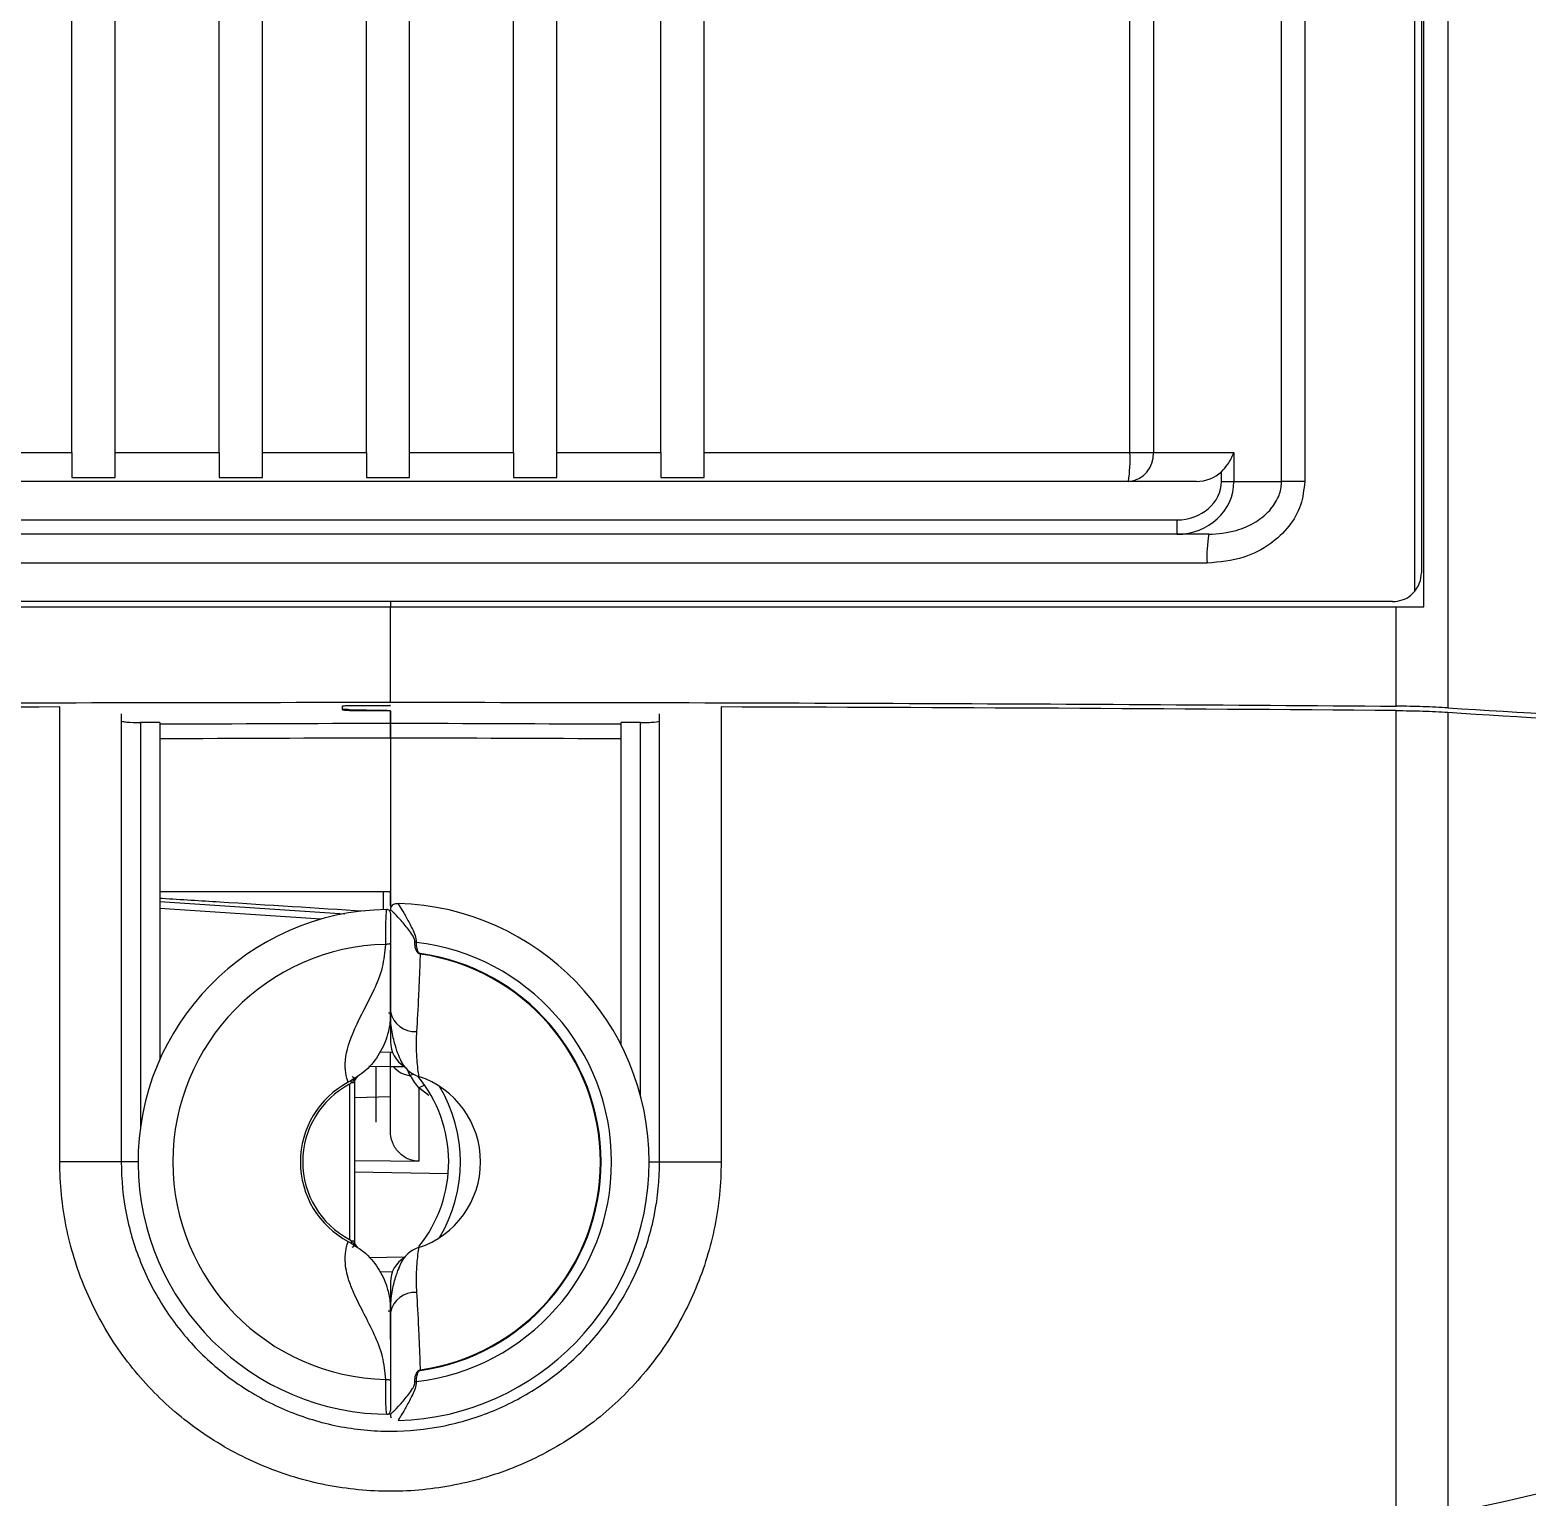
# Model space of a CAD drawing. Extents: x 14.8 to 109.8, y 1.6 to 86.6.
# Drawn here: x 48.258 to 51.373, y 4.648 to 7.7 of the extents above; entities that cross this region are included whole.
import ezdxf

# ---------------------------------------------------------------- set-up
doc = ezdxf.new("R2010")
doc.units = 0
doc.header["$MEASUREMENT"] = 0
doc.layers.add('OBJECT', color=7, linetype='CONTINUOUS')

msp = doc.modelspace()

# ---------------------------------------------------------------- linework, layer by layer
at = {"layer": 'OBJECT'}
for p, q in [((50.5467, 6.8207), (50.5467, 12.4807)), ((50.5956, 12.4807), (50.5956, 6.8207)), ((50.8622, 6.7607), (50.8622, 12.4807)), ((50.9104, 12.4807), (50.9104, 6.7607)), ((48.3458, 6.8207), (48.3458, 12.0363)), ((48.4358, 6.8207), (48.4358, 12.0361)), ((48.6521, 6.8207), (48.6521, 12.0358)), ((48.7421, 6.8207), (48.7421, 12.0357)), ((48.9583, 6.8207), (48.9583, 12.0356)), ((49.0483, 6.8207), (49.0483, 12.0356)), ((49.2646, 6.8207), (49.2646, 12.0357)), ((49.3546, 6.8207), (49.3546, 12.0358)), ((49.5708, 6.8207), (49.5708, 12.0361)), ((49.6608, 6.8207), (49.6608, 12.0363)), ((51.1398, 6.5327), (51.1398, 8.5492)), ((51.1583, 6.5001), (51.1583, 8.4471)), ((51.1531, 8.436), (51.1531, 6.5707)), ((51.2082, 8.4291), (51.2082, 6.2897)), ((47.46, 6.8207), (48.3458, 6.8207)), ((48.4358, 6.8207), (48.6521, 6.8207)), ((48.7421, 6.8207), (48.9583, 6.8207)), ((49.0483, 6.8207), (49.2646, 6.8207)), ((49.3546, 6.8207), (49.5708, 6.8207)), ((49.6608, 6.8207), (50.5467, 6.8207)), ((50.5467, 6.8207), (50.5956, 6.8207)), ((50.5956, 6.8207), (50.7631, 6.8207)), ((50.7631, 6.8207), (50.7631, 6.7607)), ((50.5437, 6.7607), (47.463, 6.7607)), ((48.3458, 6.7687), (48.4358, 6.7687)), ((48.6521, 6.7687), (48.7421, 6.7687)), ((48.9583, 6.7687), (49.0483, 6.7687)), ((49.2646, 6.7687), (49.3546, 6.7687)), ((49.5708, 6.7687), (49.6608, 6.7687)), ((50.6851, 6.7607), (50.5437, 6.7607)), ((50.7371, 6.7607), (50.7371, 6.781)), ((50.7371, 6.7607), (50.7631, 6.7607)), ((50.7631, 6.7607), (50.8622, 6.7607)), ((50.9104, 6.7607), (50.8622, 6.7607)), ((47.362, 6.6807), (50.6447, 6.6807)), ((50.6447, 6.6807), (50.6447, 6.6507)), ((50.6447, 6.6507), (47.362, 6.6507)), ((50.7108, 6.6507), (50.6447, 6.6507)), ((50.7074, 6.5907), (47.2992, 6.5907)), ((51.0932, 6.5107), (46.9041, 6.5107)), ((49.0083, 6.5107), (49.0083, 6.5001)), ((46.916, 6.5001), (49.0083, 6.5001)), ((49.0083, 6.3013), (49.0083, 6.5001)), ((49.0083, 6.5001), (51.1006, 6.5001)), ((51.1006, 6.2932), (51.1006, 6.5001)), ((51.1006, 6.5001), (51.1583, 6.5001)), ((48.9083, 6.2855), (48.9083, 6.2931)), ((48.9231, 6.2947), (49.0083, 6.2949)), ((48.9355, 6.2947), (48.9936, 6.2938)), ((48.9936, 6.2938), (48.9936, 6.2948)), ((48.3205, 5.3451), (48.3205, 6.2916)), ((48.4483, 6.2775), (48.4483, 5.3451)), ((48.9231, 6.2866), (48.9936, 6.2852)), ((48.9231, 6.2866), (48.9231, 6.2839)), ((48.9231, 6.2839), (49.0083, 6.2837)), ((49.0083, 6.2837), (49.0083, 6.2578)), ((49.0083, 6.2578), (49.0083, 6.2834)), ((49.5683, 5.3451), (49.5683, 6.2775)), ((49.6962, 6.2916), (49.6962, 5.3451)), ((51.1006, 4.6139), (51.1006, 6.2841)), ((51.2082, 6.2805), (51.2082, 4.6139)), ((48.5283, 6.259), (48.4883, 6.259)), ((48.4883, 6.259), (48.4883, 5.4176)), ((48.5283, 6.259), (48.5283, 5.5579)), ((49.4883, 5.5883), (49.4883, 6.259)), ((49.5283, 6.259), (49.4883, 6.259)), ((49.5283, 5.4834), (49.5283, 6.259)), ((49.0083, 6.2279), (49.0083, 5.8765)), ((49.0083, 6.2279), (49.0083, 5.9076)), ((48.5283, 5.9076), (49.0083, 5.9076)), ((48.5283, 5.8872), (48.9132, 5.8616)), ((48.9936, 5.8701), (48.9936, 5.9076)), ((49.0083, 5.8776), (49.0083, 5.9076)), ((48.8633, 5.8499), (48.5283, 5.8721)), ((49.004, 5.6557), (49.0083, 5.6556)), ((49.0083, 5.6576), (49.0083, 5.5955)), ((48.9637, 5.5445), (49.0083, 5.5437)), ((48.9783, 5.4277), (48.9783, 5.5442)), ((48.9866, 5.5741), (49.0086, 5.5737)), ((49.0083, 5.5438), (49.0086, 5.5737)), ((49.0086, 5.5737), (49.0124, 5.5737)), ((49.0083, 5.5437), (49.0376, 5.5437)), ((49.0083, 5.4098), (49.0083, 5.5437)), ((49.0497, 5.5246), (49.0417, 5.5409)), ((48.922, 5.5116), (48.9206, 5.5109)), ((48.924, 5.5072), (48.9235, 5.5068)), ((48.9235, 5.1837), (48.9235, 5.5068)), ((48.9333, 5.51), (48.9275, 5.51)), ((48.9333, 5.51), (48.9333, 5.1805)), ((49.0673, 5.4992), (49.0673, 5.3466)), ((49.0884, 5.4836), (49.0673, 5.4992)), ((48.9333, 5.4792), (49.0083, 5.4812)), ((48.4483, 5.3451), (48.3205, 5.3451)), ((48.4833, 5.3451), (48.4483, 5.3451)), ((49.5464, 5.3451), (49.5683, 5.3451)), ((49.5683, 5.3451), (49.6962, 5.3451)), ((48.9333, 5.3243), (49.1284, 5.3209)), ((48.9206, 5.1797), (48.922, 5.1789)), ((48.9235, 5.1837), (48.924, 5.1834)), ((48.9333, 5.1805), (48.9275, 5.1805)), ((49.0379, 5.147), (48.9644, 5.1456)), ((49.0123, 5.1165), (48.9868, 5.116)), ((49.0083, 5.0949), (49.0083, 5.0326)), ((49.0083, 5.0347), (49.0039, 5.0346)), ((49.0083, 4.9761), (49.0083, 5.0326))]:
    msp.add_line(p, q, dxfattribs=at)
at = {"layer": 'OBJECT', "flags": 128}
for points in [[(49.0703, 5.7788), (49.0703, 5.7787), (49.0702, 5.7785), (49.0702, 5.7784), (49.0702, 5.7782), (49.0702, 5.7781), (49.0702, 5.7779), (49.0701, 5.7778), (49.0701, 5.7776)], [(48.9333, 5.3483), (49.0083, 5.3474), (49.0673, 5.3466)], [(49.001, 4.8204), (49.0009, 4.8204), (49.0008, 4.8205), (49.0008, 4.8206), (49.0007, 4.8206), (49.0007, 4.8206), (49.0007, 4.8207), (49.0007, 4.8207), (49.0007, 4.8207), (49.0007, 4.8207), (49.0007, 4.8207), (49.0007, 4.8207), (49.0007, 4.8207), (49.0007, 4.8207), (49.0007, 4.8207), (49.0007, 4.8207), (49.0005, 4.8214), (49.0001, 4.8242), (48.9996, 4.8312), (48.999, 4.8451), (48.9987, 4.8582), (48.9985, 4.8711), (48.9984, 4.8928)], [(49.0703, 4.9115), (49.0703, 4.9116), (49.0702, 4.9118), (49.0702, 4.9119), (49.0702, 4.9121), (49.0702, 4.9122), (49.0702, 4.9124), (49.0701, 4.9125), (49.0701, 4.9127)], [(49.0593, 4.8882), (49.0596, 4.8882), (49.0599, 4.8882), (49.0603, 4.8882), (49.0606, 4.8882), (49.061, 4.8882), (49.0613, 4.8883), (49.0617, 4.8883), (49.062, 4.8883)]]:
    msp.add_lwpolyline(points, dxfattribs=at)
at = {"layer": 'OBJECT'}
for centre, radius, start, end in [((50.248, 6.8057), 0.2991, 351.3385, 2.8679), ((50.5393, 6.817), 0.0564, 274.4016, 3.8117), ((50.974, 6.6057), 0.267, 170.2882, 183.2096), ((49.0083, 5.3453), 0.525, 90.8159, 270), ((49.0232, 5.8696), 0.0149, 134.3487, 179.9761), ((49.0233, 5.8699), 0.015, 151.4389, 180.0016), ((49.0083, 5.3451), 0.5381, 271.6982, 88.3018), ((49.0083, 5.3453), 0.4526, 91.2603, 268.7397), ((49.0343, 5.264), 0.5388, 87.0463, 87.3419), ((49.0083, 5.3451), 0.46, 276.7047, 83.2953), ((49.0083, 5.3451), 0.4369, 278.1305, 81.8695), ((49.0083, 5.3451), 0.4381, 278.1305, 81.8695), ((49.0593, 5.6685), 0.0521, 192.0453, 273.6613), ((49.0865, 5.5826), 0.0625, 203.5898, 251.7795), ((48.8248, 5.356), 0.1964, 55.6356, 58.1286), ((48.9483, 5.51), 0.015, 124.8448, 180), ((49.0573, 5.5821), 0.058, 221.482, 262.441), ((49.0694, 5.4931), 0.0372, 110.6328, 122.0025), ((48.8495, 5.3451), 0.28, 321.04, 39.6846), ((49.0083, 5.3451), 0.1875, 288.2205, 71.7795), ((49.0083, 5.3453), 0.1874, 117.9166, 242.0834), ((49.0082, 5.3453), 0.1824, 117.6786, 242.3214), ((49.0833, 5.4758), 0.0284, 96.6224, 124.4266), ((48.849, 5.3451), 0.305, 328.9503, 31.0587), ((48.8264, 5.3321), 0.1934, 301.8527, 304.3833), ((48.9483, 5.1805), 0.015, 180, 235.1549), ((49.0865, 5.1077), 0.0625, 108.2205, 156.4102), ((49.0593, 5.0218), 0.0521, 86.3388, 167.9537), ((49.0233, 4.8204), 0.015, 179.9984, 208.3704)]:
    msp.add_arc(centre, radius, start, end, dxfattribs=at)
for centre, major_axis, ratio, start_param, end_param in [((50.6447, 6.7607), (0.0924, 0), 0.866025, 4.712389, 6.283185), ((50.6447, 6.7607), (0.1184, 0), 0.929393, 4.712389, 6.283185), ((50.6851, 6.8207), (0.0693, 0), 0.866025, 4.712389, 5.560451), ((58.5204, 45.4377), (68.1995, 0), 0.57735, 4.604965, 4.618535), ((55.0294, 26.2339), (34.7709, 0), 0.57735, 4.60227, 4.628865), ((-63.1783, 45.4377), (1128.4116, 0), 0.034894, 4.811546, 4.811973), ((161.1949, 45.4377), (1128.4116, 0), 0.034894, 4.612805, 4.613232), ((-63.1772, 45.4377), (1128.4116, 0), 0.034921, 4.811545, 4.811972), ((161.1939, 45.4377), (1128.4116, 0), 0.034921, 4.612805, 4.613233), ((49.0683, 5.5955), (0, -0.0601), 0.997974, 4.712389, 5.739665), ((49.0683, 5.0949), (0, -0.0601), 0.998071, 3.663473, 4.712389)]:
    msp.add_ellipse(centre, major_axis=major_axis, ratio=ratio, start_param=start_param, end_param=end_param, dxfattribs=at)
for points, knots in [([(48.3458, 6.8207), (48.3458, 6.814), (48.3458, 6.8005), (48.3458, 6.7816), (48.3458, 6.7732), (48.3458, 6.7687)], [0, 0, 0, 0, 0.322202, 0.64441, 1, 1, 1, 1]), ([(48.4358, 6.7687), (48.4358, 6.7727), (48.4358, 6.7806), (48.4358, 6.7991), (48.4358, 6.8133), (48.4358, 6.8207)], [0, 0, 0, 0, 0.3222918, 0.6445937, 1, 1, 1, 1]), ([(48.6521, 6.8207), (48.6521, 6.814), (48.6521, 6.8005), (48.6521, 6.7816), (48.6521, 6.7732), (48.6521, 6.7687)], [0, 0, 0, 0, 0.322265, 0.644524, 1, 1, 1, 1]), ([(48.7421, 6.7687), (48.7421, 6.7727), (48.7421, 6.7806), (48.7421, 6.7991), (48.7421, 6.8133), (48.7421, 6.8207)], [0, 0, 0, 0, 0.322289, 0.644571, 1, 1, 1, 1]), ([(48.9583, 6.8207), (48.9583, 6.814), (48.9583, 6.8005), (48.9583, 6.7816), (48.9583, 6.7732), (48.9583, 6.7687)], [0, 0, 0, 0, 0.322281, 0.644568, 1, 1, 1, 1]), ([(49.0483, 6.7687), (49.0483, 6.7727), (49.0483, 6.7806), (49.0483, 6.7991), (49.0483, 6.8133), (49.0483, 6.8207)], [0, 0, 0, 0, 0.322285, 0.6445676, 1, 1, 1, 1]), ([(49.2646, 6.8207), (49.2646, 6.814), (49.2646, 6.8005), (49.2646, 6.7816), (49.2646, 6.7732), (49.2646, 6.7687)], [0, 0, 0, 0, 0.322268, 0.644541, 1, 1, 1, 1]), ([(49.3546, 6.7687), (49.3546, 6.7727), (49.3546, 6.7806), (49.3546, 6.7991), (49.3546, 6.8133), (49.3546, 6.8207)], [0, 0, 0, 0, 0.3222833, 0.6445748, 1, 1, 1, 1]), ([(49.5708, 6.8207), (49.5708, 6.814), (49.5708, 6.8005), (49.5708, 6.7816), (49.5708, 6.7732), (49.5708, 6.7687)], [0, 0, 0, 0, 0.322226, 0.644455, 1, 1, 1, 1]), ([(49.6608, 6.7687), (49.6608, 6.7727), (49.6608, 6.7806), (49.6608, 6.7991), (49.6608, 6.8133), (49.6608, 6.8207)], [0, 0, 0, 0, 0.322297, 0.6446, 1, 1, 1, 1]), ([(50.7371, 6.781), (50.7417, 6.786), (50.753, 6.7984), (50.7601, 6.8124), (50.763, 6.8206), (50.7631, 6.8207)], [0, 0, 0, 0, 0.402366, 0.993904, 1, 1, 1, 1]), ([(50.9104, 6.7607), (50.9086, 6.7439), (50.9051, 6.7104), (50.8784, 6.6651), (50.838, 6.6274), (50.7799, 6.5973), (50.7333, 6.5931), (50.7074, 6.5907)], [0, 0, 0, 0, 0.171484, 0.342454, 0.524201, 0.734968, 1, 1, 1, 1]), ([(50.7108, 6.6507), (50.7301, 6.6522), (50.7642, 6.6549), (50.8074, 6.674), (50.8379, 6.6982), (50.8563, 6.7258), (50.8619, 6.7478), (50.8622, 6.7588), (50.8622, 6.7607)], [0, 0, 0, 0, 0.283099, 0.5023, 0.683133, 0.844429, 0.972124, 1, 1, 1, 1]), ([(51.1398, 6.5327), (51.1435, 6.5382), (51.1513, 6.5497), (51.1525, 6.5636), (51.1531, 6.5707)], [0, 0, 0, 0, 0.483533, 1, 1, 1, 1]), ([(51.0932, 6.5107), (51.1, 6.5114), (51.1136, 6.5127), (51.1295, 6.5217), (51.137, 6.5297), (51.1398, 6.5327)], [0, 0, 0, 0, 0.383292, 0.766618, 1, 1, 1, 1]), ([(48.9083, 6.2931), (48.9083, 6.2935), (48.9099, 6.2939), (48.9153, 6.2945), (48.9191, 6.2947), (48.9231, 6.2947)], [0, 0, 0, 0, 0.5, 0.5, 1, 1, 1, 1]), ([(49.0078, 6.2949), (49.0077, 6.2948), (49.0074, 6.2945), (49.0052, 6.2942), (49.0014, 6.2939), (48.9973, 6.2938), (48.9946, 6.2938), (48.9936, 6.2938)], [0, 0, 0, 0, 0.095982, 0.348776, 0.600642, 0.851011, 1, 1, 1, 1]), ([(51.2082, 6.2897), (51.1917, 6.2907), (51.1745, 6.2915), (51.1385, 6.2927), (51.1196, 6.2931), (51.1006, 6.2932)], [0, 0, 0, 0, 0.5, 0.5, 1, 1, 1, 1]), ([(48.4483, 6.2631), (48.4483, 6.2625), (48.4494, 6.262), (48.4534, 6.261), (48.4563, 6.2606), (48.4674, 6.2594), (48.4777, 6.259), (48.4883, 6.259)], [0, 0, 0, 0, 0.25, 0.25, 0.5, 0.5, 1, 1, 1, 1]), ([(48.9083, 6.2885), (48.9083, 6.2881), (48.9099, 6.2876), (48.9153, 6.2869), (48.9191, 6.2867), (48.9231, 6.2866)], [0, 0, 0, 0, 0.5, 0.5, 1, 1, 1, 1]), ([(48.9231, 6.2839), (48.9191, 6.2839), (48.9153, 6.2841), (48.9099, 6.2846), (48.9083, 6.2851), (48.9083, 6.2855)], [0, 0, 0, 0, 0.5, 0.5, 1, 1, 1, 1]), ([(48.9936, 6.2852), (48.9975, 6.2852), (49.0013, 6.2849), (49.0067, 6.2842), (49.0083, 6.2838), (49.0083, 6.2834)], [0, 0, 0, 0, 0.5, 0.5, 1, 1, 1, 1]), ([(49.5283, 6.259), (49.5336, 6.259), (49.5388, 6.2591), (49.5485, 6.2595), (49.553, 6.2598), (49.564, 6.2609), (49.5683, 6.262), (49.5683, 6.2631)], [0, 0, 0, 0, 0.25, 0.25, 0.5, 0.5, 1, 1, 1, 1]), ([(51.1006, 6.2841), (51.1196, 6.284), (51.1381, 6.2836), (51.1741, 6.2824), (51.1917, 6.2815), (51.2082, 6.2805)], [0, 0, 0, 0, 0.5, 0.5, 1, 1, 1, 1]), ([(49.0083, 6.2279), (49.0083, 6.2317), (49.0083, 6.2353), (49.0083, 6.2422), (49.0083, 6.2453), (49.0083, 6.2508), (49.0083, 6.2531), (49.0083, 6.2564), (49.0083, 6.2574), (49.0083, 6.2578)], [0, 0, 0, 0, 0.25, 0.25, 0.5, 0.5, 0.75, 0.75, 1, 1, 1, 1]), ([(49.0083, 6.2553), (49.0083, 6.2547), (49.0083, 6.253), (49.0083, 6.2469), (49.0083, 6.2381), (49.0083, 6.2313), (49.0083, 6.2279)], [0, 0, 0, 0, 0.142955, 0.428709, 0.714357, 1, 1, 1, 1]), ([(48.5283, 5.894), (48.53, 5.8939), (48.5717, 5.8913), (48.7136, 5.8824), (48.8537, 5.8736), (48.954, 5.8673)], [0, 0, 0, 0, 0.01211, 0.293444, 1, 1, 1, 1]), ([(48.9984, 5.7978), (48.9984, 5.805), (48.9984, 5.8168), (48.9987, 5.8331), (48.999, 5.8473), (48.9995, 5.8592), (49.0001, 5.8669), (49.0006, 5.8702), (49.0009, 5.8699), (49.001, 5.8698)], [0, 0, 0, 0, 0.203423, 0.328982, 0.470145, 0.656353, 0.796979, 0.940337, 1, 1, 1, 1]), ([(49.0083, 5.8625), (49.0082, 5.8635), (49.008, 5.8656), (49.0063, 5.8682), (49.0038, 5.8699), (49.0019, 5.8701), (49.001, 5.8702)], [0, 0, 0, 0, 0.244344, 0.503938, 0.761332, 1, 1, 1, 1]), ([(49.0593, 5.8021), (49.0594, 5.8048), (49.0588, 5.8073), (49.0569, 5.8122), (49.0556, 5.8145), (49.0517, 5.8209), (49.0487, 5.825), (49.0398, 5.8366), (49.0339, 5.8435), (49.0229, 5.8557), (49.018, 5.8607), (49.0125, 5.8659), (49.011, 5.8673), (49.0089, 5.8691), (49.0083, 5.8696), (49.0083, 5.8696)], [0, 0, 0, 0, 0.0625, 0.0625, 0.125, 0.125, 0.25, 0.25, 0.5, 0.5, 0.75, 0.75, 0.875, 0.875, 1, 1, 1, 1]), ([(49.0083, 5.8624), (49.0083, 5.8617), (49.0083, 5.8602), (49.0083, 5.8552), (49.0083, 5.8485), (49.0083, 5.8403), (49.0083, 5.8309), (49.0083, 5.8174), (49.0083, 5.8068), (49.0083, 5.7998)], [0, 0, 0, 0, 0.127946, 0.255697, 0.381421, 0.507091, 0.631012, 0.755088, 1, 1, 1, 1]), ([(49.0128, 5.8803), (49.0139, 5.8811), (49.0153, 5.8818), (49.0191, 5.8828), (49.0215, 5.8831), (49.0243, 5.883)], [0, 0, 0, 0, 0.5, 0.5, 1, 1, 1, 1]), ([(49.0243, 5.883), (49.0253, 5.8808), (49.0277, 5.8769), (49.0324, 5.8691), (49.0341, 5.8663), (49.0377, 5.86), (49.0397, 5.8566), (49.0457, 5.8459), (49.0499, 5.8381), (49.0559, 5.8253), (49.0579, 5.821), (49.0611, 5.8118), (49.0623, 5.807), (49.062, 5.802)], [0, 0, 0, 0, 0.25, 0.25, 0.375, 0.375, 0.5, 0.5, 0.75, 0.75, 0.875, 0.875, 1, 1, 1, 1]), ([(48.9206, 5.5109), (48.9186, 5.5166), (48.915, 5.5275), (48.9126, 5.5635), (48.9318, 5.6246), (48.969, 5.6888), (48.9937, 5.7484), (48.9969, 5.7817), (48.9984, 5.7978)], [0, 0, 0, 0, 0.14031, 0.265172, 0.496385, 0.750483, 0.879547, 1, 1, 1, 1]), ([(49.0083, 5.7998), (49.0082, 5.7996), (49.008, 5.7992), (49.0067, 5.7987), (49.0055, 5.7984), (49.0039, 5.7981), (49.0016, 5.7978), (48.9996, 5.7978), (48.9984, 5.7978)], [0, 0, 0, 0, 0.239523, 0.368403, 0.500008, 0.631602, 0.760483, 1, 1, 1, 1]), ([(49.0083, 5.7998), (49.0083, 5.7855), (49.0083, 5.7567), (49.0083, 5.7129), (49.0083, 5.676), (49.0083, 5.6621), (49.0083, 5.6537)], [0, 0, 0, 0, 0.140646, 0.284015, 0.563749, 1, 1, 1, 1]), ([(49.0701, 5.7776), (49.0677, 5.7779), (49.0656, 5.7796), (49.0627, 5.7834), (49.0617, 5.7856), (49.0594, 5.7925), (49.059, 5.7973), (49.0593, 5.8021)], [0, 0, 0, 0, 0.25, 0.25, 0.5, 0.5, 1, 1, 1, 1]), ([(49.062, 5.802), (49.0618, 5.7976), (49.0621, 5.7933), (49.0637, 5.787), (49.0644, 5.7849), (49.066, 5.782), (49.0667, 5.7811), (49.0682, 5.7796), (49.0692, 5.779), (49.0703, 5.7788)], [0, 0, 0, 0, 0.5, 0.5, 0.75, 0.75, 0.875, 0.875, 1, 1, 1, 1]), ([(49.0083, 5.6576), (49.0083, 5.6772), (49.0083, 5.7156), (49.0083, 5.7629), (49.0083, 5.786)], [0, 0, 0, 0, 0.510358, 1, 1, 1, 1]), ([(49.0701, 5.7776), (49.0696, 5.7627), (49.0691, 5.748), (49.0679, 5.7192), (49.0673, 5.7051), (49.0654, 5.6638), (49.064, 5.6389), (49.0626, 5.6165)], [0, 0, 0, 0, 0.25, 0.25, 0.5, 0.5, 1, 1, 1, 1]), ([(49.0083, 5.6537), (49.0082, 5.6488), (49.0078, 5.6343), (49.0024, 5.6057), (48.9867, 5.5695), (48.9591, 5.5347), (48.9341, 5.5192), (48.922, 5.5116)], [0, 0, 0, 0, 0.083891, 0.250788, 0.500773, 0.757449, 1, 1, 1, 1]), ([(49.0292, 5.5576), (49.0292, 5.5576), (49.0289, 5.5584), (49.0276, 5.5614), (49.0267, 5.5636), (49.0234, 5.5718), (49.0206, 5.5796), (49.0154, 5.598), (49.0129, 5.6086), (49.0094, 5.6316), (49.0083, 5.6442), (49.0083, 5.6576)], [0, 0, 0, 0, 0.125, 0.125, 0.25, 0.25, 0.5, 0.5, 0.75, 0.75, 1, 1, 1, 1]), ([(49.0626, 5.6165), (49.0617, 5.6023), (49.0616, 5.5895), (49.0621, 5.5725), (49.0623, 5.5672), (49.063, 5.5573), (49.0633, 5.5528), (49.0645, 5.5406), (49.0653, 5.5343), (49.0663, 5.5277), (49.0665, 5.5261), (49.0669, 5.5238), (49.067, 5.5232), (49.067, 5.5232)], [0, 0, 0, 0, 0.25, 0.25, 0.375, 0.375, 0.5, 0.5, 0.75, 0.75, 0.875, 0.875, 1, 1, 1, 1]), ([(48.9275, 5.51), (48.9273, 5.5106), (48.9268, 5.5116), (48.9266, 5.5129), (48.9266, 5.5139), (48.9269, 5.5142), (48.9271, 5.5144)], [0, 0, 0, 0, 0.250053, 0.500059, 0.750008, 1, 1, 1, 1]), ([(48.9313, 5.5141), (48.9307, 5.5134), (48.9295, 5.512), (48.9281, 5.5106), (48.9275, 5.51)], [0, 0, 0, 0, 0.571234, 1, 1, 1, 1]), ([(48.9398, 5.5224), (48.9397, 5.5223), (48.9375, 5.5208), (48.9347, 5.5181), (48.9322, 5.5151), (48.9313, 5.5141)], [0, 0, 0, 0, 0.011305, 0.681407, 1, 1, 1, 1]), ([(48.9313, 5.5141), (48.9313, 5.5145), (48.9312, 5.5153), (48.9314, 5.5162), (48.9318, 5.517), (48.9322, 5.5174), (48.9324, 5.5175)], [0, 0, 0, 0, 0.250001, 0.500015, 0.750003, 1, 1, 1, 1]), ([(48.9275, 5.51), (48.9266, 5.5093), (48.9254, 5.5083), (48.9242, 5.5074), (48.924, 5.5072)], [0, 0, 0, 0, 0.790098, 1, 1, 1, 1]), ([(49.0673, 5.3466), (49.0632, 5.3467), (49.0593, 5.3472), (49.0515, 5.3489), (49.0477, 5.3502), (49.0368, 5.3552), (49.0303, 5.3601), (49.0196, 5.3719), (49.0153, 5.3788), (49.0098, 5.3938), (49.0083, 5.4018), (49.0083, 5.4098)], [0, 0, 0, 0, 0.125, 0.125, 0.25, 0.25, 0.5, 0.5, 0.75, 0.75, 1, 1, 1, 1]), ([(49.6962, 5.3451), (49.6962, 5.2998), (49.6917, 5.2552), (49.6786, 5.1894), (49.6731, 5.1677), (49.66, 5.1246), (49.6522, 5.1032), (49.6263, 5.0409), (49.6051, 5.0015), (49.5676, 4.9457), (49.554, 4.9275), (49.5252, 4.8927), (49.5101, 4.8761), (49.4625, 4.8287), (49.4278, 4.8004), (49.3714, 4.7629), (49.3519, 4.7513), (49.3122, 4.7302), (49.2717, 4.7112), (49.2296, 4.6962), (49.1866, 4.6832), (49.1646, 4.6777), (49.0981, 4.6645), (49.0536, 4.6602), (48.9864, 4.6601), (48.964, 4.6612), (48.919, 4.6656), (48.8965, 4.6689), (48.8305, 4.6819), (48.7877, 4.6948), (48.7253, 4.7204), (48.7047, 4.7301), (48.6649, 4.7512), (48.6456, 4.7627), (48.5897, 4.7998), (48.5549, 4.828), (48.5067, 4.8759), (48.4915, 4.8925), (48.4629, 4.9271), (48.4496, 4.945), (48.4246, 4.9821), (48.413, 5.0013), (48.3916, 5.0409), (48.3818, 5.0614), (48.3558, 5.1238), (48.3427, 5.1665), (48.325, 5.2544), (48.3205, 5.2998), (48.3205, 5.3451)], [0, 0, 0, 0, 0.0625, 0.0625, 0.09375, 0.09375, 0.125, 0.125, 0.1875, 0.1875, 0.21875, 0.21875, 0.25, 0.25, 0.3125, 0.3125, 0.34375, 0.34375, 0.375, 0.40625, 0.40625, 0.4375, 0.4375, 0.5, 0.5, 0.53125, 0.53125, 0.5625, 0.5625, 0.625, 0.625, 0.65625, 0.65625, 0.6875, 0.6875, 0.75, 0.75, 0.78125, 0.78125, 0.8125, 0.8125, 0.84375, 0.84375, 0.875, 0.875, 0.9375, 0.9375, 1, 1, 1, 1]), ([(48.4483, 5.3451), (48.4483, 5.3082), (48.452, 5.2711), (48.4664, 5.1994), (48.477, 5.1645), (48.4981, 5.1136), (48.5061, 5.0968), (48.5234, 5.0645), (48.5328, 5.0488), (48.5633, 5.0033), (48.5865, 4.975), (48.6388, 4.9228), (48.6671, 4.8996), (48.7126, 4.8693), (48.7283, 4.8598), (48.7607, 4.8425), (48.7775, 4.8346), (48.8284, 4.8136), (48.8633, 4.803), (48.9171, 4.7923), (48.9354, 4.7896), (48.9721, 4.786), (48.9904, 4.7851), (49.0452, 4.7852), (49.0816, 4.7887), (49.1358, 4.7995), (49.1537, 4.804), (49.1888, 4.8147), (49.2231, 4.827), (49.2562, 4.8426), (49.2885, 4.8599), (49.3044, 4.8694), (49.3503, 4.9002), (49.3785, 4.9233), (49.4172, 4.9621), (49.4295, 4.9757), (49.4529, 5.0042), (49.4639, 5.019), (49.4944, 5.0647), (49.5116, 5.0968), (49.5327, 5.1477), (49.5389, 5.1652), (49.5496, 5.2004), (49.554, 5.2181), (49.5647, 5.2718), (49.5683, 5.3082), (49.5683, 5.3451)], [0, 0, 0, 0, 0.0625, 0.0625, 0.125, 0.125, 0.15625, 0.15625, 0.1875, 0.1875, 0.25, 0.25, 0.3125, 0.3125, 0.34375, 0.34375, 0.375, 0.375, 0.4375, 0.4375, 0.46875, 0.46875, 0.5, 0.5, 0.5625, 0.5625, 0.59375, 0.59375, 0.625, 0.65625, 0.65625, 0.6875, 0.6875, 0.75, 0.75, 0.78125, 0.78125, 0.8125, 0.8125, 0.875, 0.875, 0.90625, 0.90625, 0.9375, 0.9375, 1, 1, 1, 1]), ([(48.9984, 4.8928), (48.9969, 4.9089), (48.9937, 4.9421), (48.975, 4.9871), (48.9537, 5.0287), (48.9355, 5.064), (48.9238, 5.0923), (48.9172, 5.1146), (48.9135, 5.1384), (48.9146, 5.1575), (48.9177, 5.1717), (48.9196, 5.177), (48.9206, 5.1797)], [0, 0, 0, 0, 0.12023, 0.249064, 0.378438, 0.502966, 0.588812, 0.660127, 0.735141, 0.859776, 0.928269, 1, 1, 1, 1]), ([(48.922, 5.1789), (48.9341, 5.1714), (48.9591, 5.1559), (48.9867, 5.121), (49.0024, 5.0849), (49.0078, 5.0563), (49.0082, 5.0417), (49.0083, 5.0369)], [0, 0, 0, 0, 0.242551, 0.499227, 0.749212, 0.916109, 1, 1, 1, 1]), ([(48.924, 5.1834), (48.9242, 5.1832), (48.9254, 5.1822), (48.9266, 5.1813), (48.9275, 5.1805)], [0, 0, 0, 0, 0.209879, 1, 1, 1, 1]), ([(48.9275, 5.1805), (48.9273, 5.18), (48.9268, 5.179), (48.9266, 5.1777), (48.9266, 5.1766), (48.9269, 5.1763), (48.9271, 5.1762)], [0, 0, 0, 0, 0.249978, 0.500026, 0.749992, 1, 1, 1, 1]), ([(48.9275, 5.1805), (48.9281, 5.1799), (48.9295, 5.1786), (48.9307, 5.1772), (48.9313, 5.1764)], [0, 0, 0, 0, 0.4284198, 1, 1, 1, 1]), ([(48.9313, 5.1764), (48.9313, 5.1761), (48.9312, 5.1753), (48.9314, 5.1743), (48.9318, 5.1735), (48.9322, 5.1732), (48.9324, 5.173)], [0, 0, 0, 0, 0.250005, 0.5, 0.749964, 1, 1, 1, 1]), ([(48.9313, 5.1764), (48.9322, 5.1755), (48.9347, 5.1725), (48.9375, 5.1698), (48.9397, 5.1682), (48.9398, 5.1682)], [0, 0, 0, 0, 0.318861, 0.988699, 1, 1, 1, 1]), ([(49.067, 5.167), (49.067, 5.167), (49.0666, 5.1648), (49.0654, 5.1562), (49.0645, 5.1498), (49.0634, 5.1376), (49.063, 5.1331), (49.0623, 5.1233), (49.0621, 5.118), (49.0616, 5.1008), (49.0617, 5.088), (49.0626, 5.0738)], [0, 0, 0, 0, 0.25, 0.25, 0.5, 0.5, 0.625, 0.625, 0.75, 0.75, 1, 1, 1, 1]), ([(49.0083, 5.0326), (49.0083, 5.0461), (49.0094, 5.0587), (49.0121, 5.0761), (49.0131, 5.0817), (49.0155, 5.0922), (49.0167, 5.0971), (49.0193, 5.1061), (49.0207, 5.1103), (49.0233, 5.1179), (49.0245, 5.1212), (49.0267, 5.1267), (49.0276, 5.1289), (49.0289, 5.1319), (49.0292, 5.1327), (49.0292, 5.1327)], [0, 0, 0, 0, 0.25, 0.25, 0.375, 0.375, 0.5, 0.5, 0.625, 0.625, 0.75, 0.75, 0.875, 0.875, 1, 1, 1, 1]), ([(49.0273, 5.128), (49.0261, 5.1251), (49.0242, 5.1204), (49.0238, 5.1193), (49.0236, 5.1188)], [0, 0, 0, 0, 0.6067514, 1, 1, 1, 1]), ([(49.0626, 5.0738), (49.064, 5.0514), (49.0654, 5.0265), (49.0673, 4.9852), (49.0679, 4.9711), (49.0691, 4.9423), (49.0696, 4.9276), (49.0701, 4.9127)], [0, 0, 0, 0, 0.5, 0.5, 0.75, 0.75, 1, 1, 1, 1]), ([(49.0083, 5.0369), (49.0083, 5.0284), (49.0083, 5.0145), (49.0083, 4.9776), (49.0083, 4.9339), (49.0083, 4.905), (49.0083, 4.8907)], [0, 0, 0, 0, 0.436251, 0.715985, 0.859354, 1, 1, 1, 1]), ([(48.9984, 4.8928), (48.9996, 4.8928), (49.0016, 4.8927), (49.0039, 4.8925), (49.0055, 4.8922), (49.0067, 4.8919), (49.008, 4.8914), (49.0082, 4.891), (49.0083, 4.8907)], [0, 0, 0, 0, 0.239517, 0.368398, 0.499992, 0.631597, 0.760477, 1, 1, 1, 1]), ([(49.0083, 4.8907), (49.0083, 4.8837), (49.0083, 4.8732), (49.0083, 4.8596), (49.0083, 4.8503), (49.0083, 4.842), (49.0083, 4.8354), (49.0083, 4.8304), (49.0083, 4.8289), (49.0083, 4.8281)], [0, 0, 0, 0, 0.244912, 0.368714, 0.492909, 0.618305, 0.744302, 0.871777, 1, 1, 1, 1]), ([(49.0593, 4.8882), (49.059, 4.893), (49.0594, 4.8978), (49.0617, 4.9046), (49.0627, 4.9069), (49.0649, 4.9098), (49.0658, 4.9106), (49.0678, 4.912), (49.0689, 4.9125), (49.0701, 4.9127)], [0, 0, 0, 0, 0.5, 0.5, 0.75, 0.75, 0.875, 0.875, 1, 1, 1, 1]), ([(49.0703, 4.9115), (49.0692, 4.9113), (49.0682, 4.9107), (49.0667, 4.9092), (49.066, 4.9083), (49.0644, 4.9054), (49.0637, 4.9033), (49.0621, 4.897), (49.0618, 4.8926), (49.062, 4.8883)], [0, 0, 0, 0, 0.125, 0.125, 0.25, 0.25, 0.5, 0.5, 1, 1, 1, 1]), ([(49.0083, 4.8207), (49.0083, 4.8207), (49.0089, 4.8212), (49.011, 4.823), (49.0125, 4.8244), (49.018, 4.8296), (49.0229, 4.8346), (49.0339, 4.8468), (49.0398, 4.8537), (49.0487, 4.8653), (49.0517, 4.8693), (49.0556, 4.8758), (49.0569, 4.8781), (49.0588, 4.8829), (49.0594, 4.8855), (49.0593, 4.8882)], [0, 0, 0, 0, 0.125, 0.125, 0.25, 0.25, 0.5, 0.5, 0.75, 0.75, 0.875, 0.875, 0.9375, 0.9375, 1, 1, 1, 1]), ([(49.062, 4.8883), (49.0623, 4.8833), (49.0611, 4.8785), (49.0579, 4.8693), (49.0559, 4.865), (49.0499, 4.8522), (49.0457, 4.8444), (49.0397, 4.8337), (49.0377, 4.8303), (49.0341, 4.824), (49.0324, 4.8212), (49.0293, 4.816), (49.0279, 4.8137), (49.0256, 4.8099), (49.0248, 4.8084), (49.0243, 4.8073)], [0, 0, 0, 0, 0.125, 0.125, 0.25, 0.25, 0.5, 0.5, 0.625, 0.625, 0.75, 0.75, 0.875, 0.875, 1, 1, 1, 1]), ([(49.001, 4.8203), (49.0019, 4.8204), (49.0038, 4.8206), (49.0063, 4.8224), (49.008, 4.825), (49.0082, 4.8271), (49.0083, 4.828)], [0, 0, 0, 0, 0.238668, 0.496062, 0.755656, 1, 1, 1, 1])]:
    msp.add_open_spline(points, degree=3, knots=knots, dxfattribs=at)
for points in [[(46.916, 6.2932), (47.6135, 6.2985), (48.3109, 6.3013), (49.0083, 6.3013)], [(49.0083, 6.3013), (49.7058, 6.3013), (50.4032, 6.2985), (51.1006, 6.2932)], [(48.3205, 6.2916), (47.8523, 6.2903), (47.3842, 6.2878), (46.916, 6.2841)], [(51.1006, 6.2841), (50.6325, 6.2878), (50.1643, 6.2903), (49.6962, 6.2916)], [(49.0673, 5.4992), (49.0613, 5.507), (49.0559, 5.5156), (49.0497, 5.5246)], [(51.2082, 4.6139), (51.5202, 4.6789), (51.8282, 4.7629), (52.1323, 4.8665)]]:
    msp.add_open_spline(points, degree=3, dxfattribs=at)

doc.saveas('drawing.dxf')
